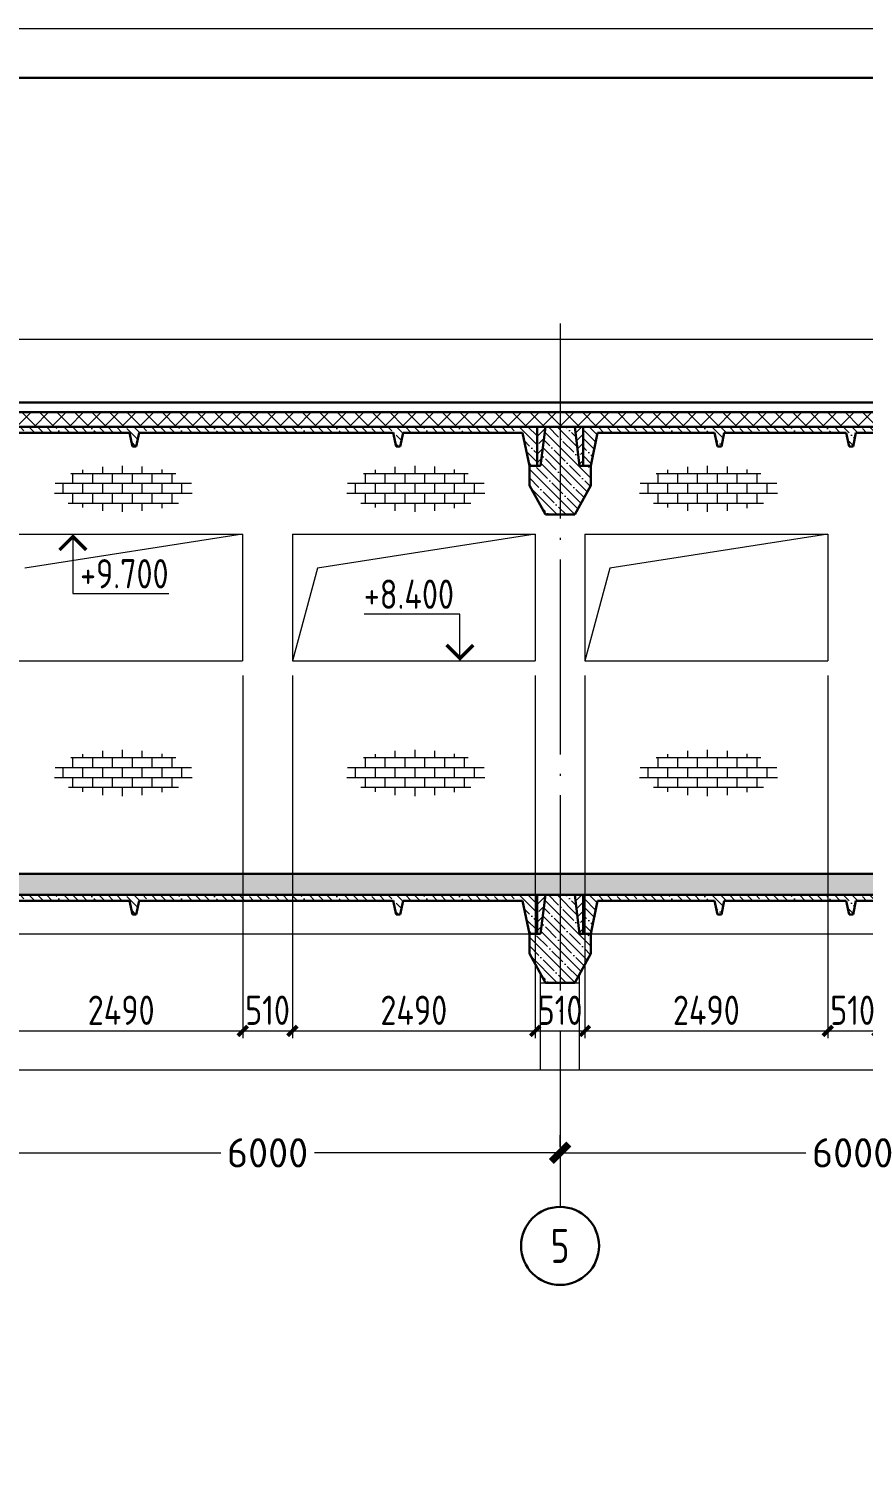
# Model space of a CAD drawing. Extents: x -965262 to 1142518, y -357520 to 71675.
# Drawn here: x 908252 to 916806, y -195538 to -180688 of the extents above; entities that cross this region are included whole.
import ezdxf

# ---------------------------------------------------------------- set-up
doc = ezdxf.new("R2010")
doc.units = 0
doc.header["$LTSCALE"] = 10
doc.linetypes.add('DOTE', pattern=[2.42, 2, -0.2, 0.02, -0.2])
doc.layers.get('0').update_dxf_attribs({"linetype": 'CONTINUOUS', "lineweight": 30})
doc.layers.get('Defpoints').update_dxf_attribs({"linetype": 'CONTINUOUS'})
doc.layers.add('DOTE', color=7, linetype='DOTE', lineweight=9)
doc.styles.add('GOST 2.304', font='isocpeur.ttf', dxfattribs={"width": 0.75, "height": 250})
doc.styles.get("Standard").update_dxf_attribs({"font": 'isocpeur.ttf', "height": 300})
doc.styles.add('ГОСТ 2м', font='isocpeur.ttf', dxfattribs={"width": 0.8, "height": 250})
doc.dimstyles.get("Standard").update_dxf_attribs({"dimscale": 100, "dimtxt": 300, "dimasz": 1.8, "dimexe": 1.8, "dimexo": 0.625, "dimgap": 0.9, "dimtad": 0, "dimdec": 0, "dimzin": 0, "dimdsep": 46, "dimtxsty": 'Standard', "dimblk": 'ARCHTICK', "dimcen": 0.9, "dimclrd": 256, "dimclre": 256, "dimclrt": 256, "dimadec": 0, "dimazin": 0, "dimtfac": 1, "dimtdec": 0, "dimtofl": 0, "dimtmove": 0, "dimatfit": 3, "dimfxl": 1, "dimtolj": 1, "dimtzin": 0, "dimlwd": 15, "dimlwe": 15, "dimarcsym": 0})
doc.dimstyles.new('ГОСТ 2м', dxfattribs={"dimtxt": 250, "dimasz": 100, "dimexe": 75, "dimexo": 150, "dimgap": 62.5, "dimtad": 1, "dimdec": 0, "dimtxsty": 'ГОСТ 2м', "dimblk": 'ARCHTICK', "dimcen": 150, "dimdle": 75, "dimclrd": 256, "dimclre": 256, "dimclrt": 256, "dimadec": 0, "dimazin": 0, "dimtfac": 1, "dimtdec": 0, "dimtmove": 0, "dimatfit": 3, "dimldrblk": 'OBLIQUE', "dimfxl": 1, "dimlwd": 15, "dimlwe": 15, "dimarcsym": 0})
pattern_1 = [(135, (813548.36, -196342.78), (-89.80256, -89.80256), []), (135, (813548.36, -196252.98), (-89.80256, -89.80256), [158.75, -31.75, 0, -31.75])]
pattern_2 = [(45, (925648.65, -192568.46), (-89.8026, 89.8026), []), (45, (925738.45, -192568.46), (-89.8026, 89.8026), [158.75, -31.75, 0, -31.75])]
pattern_3 = [(135, (813548.36, -191542.78), (-89.80256, -89.80256), []), (135, (813548.36, -191452.98), (-89.80256, -89.80256), [158.75, -31.75, 0, -31.75])]
pattern_4 = [(45, (925648.65, -187768.46), (-89.8026, 89.8026), []), (45, (925738.45, -187768.46), (-89.8026, 89.8026), [158.75, -31.75, 0, -31.75])]

# ---------------------------------------------------------------- blocks, each defined once
blk = doc.blocks.new('_ArchTick')
at = {"color": 0, "linetype": 'ByBlock', "lineweight": 0, "const_width": 0.4}
blk.add_lwpolyline([(-0.5, -0.5), (0.5, 0.5)], dxfattribs=at)
blk = doc.blocks.new('*D2185')
at = {"lineweight": 15, "transparency": 16777216}
for p, q in [((913699, -192150), (913699, -192033)), ((919699, -192150), (919699, -192033)), ((913699, -192213), (916219, -192213)), ((919699, -192213), (917179, -192213))]:
    blk.add_line(p, q, dxfattribs=at)
at = {"layer": 'Defpoints', "color": 0, "lineweight": 15, "transparency": 16777216}
for p in [(913699, -192213), (913699, -192213), (919699, -192213)]:
    blk.add_point(p, dxfattribs=at)
at = {"lineweight": 15, "transparency": 16777216, "xscale": 180, "yscale": 180, "zscale": 180, "rotation": 180}
blk.add_blockref('_ArchTick', (913699, -192213), dxfattribs=at)
at = {"lineweight": 15, "transparency": 16777216, "xscale": 180, "yscale": 180, "zscale": 180}
blk.add_blockref('_ArchTick', (919699, -192213), dxfattribs=at)
at = {"lineweight": 15, "transparency": 16777216, "insert": (916699, -192213), "char_height": 300, "attachment_point": 5}
blk.add_mtext('\\A1;6000', dxfattribs=at)
blk = doc.blocks.new('*D2186')
at = {"lineweight": 15, "transparency": 16777216}
for p, q in [((907699, -192150), (907699, -192033)), ((913699, -192150), (913699, -192033)), ((907699, -192213), (910219, -192213)), ((913699, -192213), (911179, -192213))]:
    blk.add_line(p, q, dxfattribs=at)
at = {"layer": 'Defpoints', "color": 0, "lineweight": 15, "transparency": 16777216}
for p in [(907699, -192213), (907699, -192213), (913699, -192213)]:
    blk.add_point(p, dxfattribs=at)
at = {"lineweight": 15, "transparency": 16777216, "xscale": 180, "yscale": 180, "zscale": 180, "rotation": 180}
blk.add_blockref('_ArchTick', (907699, -192213), dxfattribs=at)
at = {"lineweight": 15, "transparency": 16777216, "xscale": 180, "yscale": 180, "zscale": 180}
blk.add_blockref('_ArchTick', (913699, -192213), dxfattribs=at)
at = {"lineweight": 15, "transparency": 16777216, "insert": (910699, -192213), "char_height": 300, "attachment_point": 5}
blk.add_mtext('\\A1;6000', dxfattribs=at)
blk = doc.blocks.new('*D2193')
at = {"lineweight": 15, "transparency": 16777216}
for p, q in [((907953, -187318), (907953, -191038)), ((910444, -187318), (910444, -191038)), ((907878, -190963), (910519, -190963))]:
    blk.add_line(p, q, dxfattribs=at)
at = {"layer": 'Defpoints', "color": 0, "lineweight": 15, "transparency": 16777216}
for p in [(907953, -187168, -1834), (910444, -187168, -1808), (910444, -190963)]:
    blk.add_point(p, dxfattribs=at)
at = {"lineweight": 15, "transparency": 16777216, "xscale": 100, "yscale": 100, "zscale": 100, "rotation": 180}
blk.add_blockref('_ArchTick', (907953, -190963), dxfattribs=at)
at = {"lineweight": 15, "transparency": 16777216, "xscale": 100, "yscale": 100, "zscale": 100}
blk.add_blockref('_ArchTick', (910444, -190963), dxfattribs=at)
at = {"lineweight": 15, "transparency": 16777216, "insert": (909198, -190751), "char_height": 250, "attachment_point": 5, "style": 'ГОСТ 2м'}
blk.add_mtext('{\\H1.2x;2490}', dxfattribs=at)
blk = doc.blocks.new('_Oblique')
at = {"color": 0, "linetype": 'ByBlock', "lineweight": -2}
blk.add_line((-0.5, -0.5), (0.5, 0.5), dxfattribs=at)
blk = doc.blocks.new('*D2194')
at = {"lineweight": 15, "transparency": 16777216}
for p, q in [((910954, -187318), (910954, -191038)), ((910444, -188069), (910444, -191038)), ((910369, -190963), (911029, -190963))]:
    blk.add_line(p, q, dxfattribs=at)
at = {"layer": 'Defpoints', "color": 0, "lineweight": 15, "transparency": 16777216}
for p in [(910954, -187168, -1808), (910444, -187919, -1808), (910954, -190963)]:
    blk.add_point(p, dxfattribs=at)
at = {"lineweight": 15, "transparency": 16777216, "xscale": 100, "yscale": 100, "zscale": 100, "rotation": 180}
blk.add_blockref('_ArchTick', (910444, -190963), dxfattribs=at)
at = {"lineweight": 15, "transparency": 16777216, "xscale": 100, "yscale": 100, "zscale": 100}
blk.add_blockref('_ArchTick', (910954, -190963), dxfattribs=at)
at = {"lineweight": 15, "transparency": 16777216, "insert": (910699, -190751), "char_height": 250, "attachment_point": 5, "style": 'ГОСТ 2м'}
blk.add_mtext('{\\H1.2x;510}', dxfattribs=at)
blk = doc.blocks.new('*D2195')
at = {"lineweight": 15, "transparency": 16777216}
for p, q in [((910954, -187318), (910954, -191038)), ((913444, -187318), (913444, -191038)), ((910879, -190963), (913519, -190963))]:
    blk.add_line(p, q, dxfattribs=at)
at = {"layer": 'Defpoints', "color": 0, "lineweight": 15, "transparency": 16777216}
for p in [(910954, -187168, -1808), (913444, -187168, -1808), (913444, -190963)]:
    blk.add_point(p, dxfattribs=at)
at = {"lineweight": 15, "transparency": 16777216, "xscale": 100, "yscale": 100, "zscale": 100, "rotation": 180}
blk.add_blockref('_ArchTick', (910954, -190963), dxfattribs=at)
at = {"lineweight": 15, "transparency": 16777216, "xscale": 100, "yscale": 100, "zscale": 100}
blk.add_blockref('_ArchTick', (913444, -190963), dxfattribs=at)
at = {"lineweight": 15, "transparency": 16777216, "insert": (912199, -190751), "char_height": 250, "attachment_point": 5, "style": 'ГОСТ 2м'}
blk.add_mtext('{\\H1.2x;2490}', dxfattribs=at)
blk = doc.blocks.new('*D2196')
at = {"lineweight": 15, "transparency": 16777216}
for p, q in [((913444, -187318), (913444, -191038)), ((913954, -187318), (913954, -191038)), ((913369, -190963), (914029, -190963))]:
    blk.add_line(p, q, dxfattribs=at)
at = {"layer": 'Defpoints', "color": 0, "lineweight": 15, "transparency": 16777216}
for p in [(913444, -187168, -1808), (913954, -187168, -1808), (913954, -190963)]:
    blk.add_point(p, dxfattribs=at)
at = {"lineweight": 15, "transparency": 16777216, "xscale": 100, "yscale": 100, "zscale": 100, "rotation": 180}
blk.add_blockref('_ArchTick', (913444, -190963), dxfattribs=at)
at = {"lineweight": 15, "transparency": 16777216, "xscale": 100, "yscale": 100, "zscale": 100}
blk.add_blockref('_ArchTick', (913954, -190963), dxfattribs=at)
at = {"lineweight": 15, "transparency": 16777216, "insert": (913699, -190751), "char_height": 250, "attachment_point": 5, "style": 'ГОСТ 2м'}
blk.add_mtext('{\\H1.2x;510}', dxfattribs=at)
blk = doc.blocks.new('*D2197')
at = {"lineweight": 15, "transparency": 16777216}
for p, q in [((913954, -187318), (913954, -191038)), ((916444, -187318), (916444, -191038)), ((913879, -190963), (916519, -190963))]:
    blk.add_line(p, q, dxfattribs=at)
at = {"layer": 'Defpoints', "color": 0, "lineweight": 15, "transparency": 16777216}
for p in [(913954, -187168, -1808), (916444, -187168, -1808), (916444, -190963)]:
    blk.add_point(p, dxfattribs=at)
at = {"lineweight": 15, "transparency": 16777216, "xscale": 100, "yscale": 100, "zscale": 100, "rotation": 180}
blk.add_blockref('_ArchTick', (913954, -190963), dxfattribs=at)
at = {"lineweight": 15, "transparency": 16777216, "xscale": 100, "yscale": 100, "zscale": 100}
blk.add_blockref('_ArchTick', (916444, -190963), dxfattribs=at)
at = {"lineweight": 15, "transparency": 16777216, "insert": (915199, -190751), "char_height": 250, "attachment_point": 5, "style": 'ГОСТ 2м'}
blk.add_mtext('{\\H1.2x;2490}', dxfattribs=at)
blk = doc.blocks.new('*D2198')
at = {"lineweight": 15, "transparency": 16777216}
for p, q in [((916444, -187318), (916444, -191038)), ((916954, -187318), (916954, -191038)), ((916369, -190963), (917029, -190963))]:
    blk.add_line(p, q, dxfattribs=at)
at = {"layer": 'Defpoints', "color": 0, "lineweight": 15, "transparency": 16777216}
for p in [(916444, -187168, -1808), (916954, -187168, -1834), (916954, -190963)]:
    blk.add_point(p, dxfattribs=at)
at = {"lineweight": 15, "transparency": 16777216, "xscale": 100, "yscale": 100, "zscale": 100, "rotation": 180}
blk.add_blockref('_ArchTick', (916444, -190963), dxfattribs=at)
at = {"lineweight": 15, "transparency": 16777216, "xscale": 100, "yscale": 100, "zscale": 100}
blk.add_blockref('_ArchTick', (916954, -190963), dxfattribs=at)
at = {"lineweight": 15, "transparency": 16777216, "insert": (916699, -190751), "char_height": 250, "attachment_point": 5, "style": 'ГОСТ 2м'}
blk.add_mtext('{\\H1.2x;510}', dxfattribs=at)

msp = doc.modelspace()

# ---------------------------------------------------------------- hatches: boundary and pattern name
at = {"lineweight": 15, "ltscale": 0.2}
h = msp.add_hatch(dxfattribs=at)
h.set_pattern_fill('ANSI37', color=256, scale=40, style=0)
h.set_pattern_definition([(45, (925648.65, -192568.46), (-89.80256, 89.80256), []), (135, (925648.65, -192568.46), (-89.80256, -89.80256), [])])
h.paths.add_polyline_path([(907698.7, -184568.5), (902198.7, -184568.5), (902198.7, -184768.5), (902348.7, -184768.5), (907698.7, -184768.5)])
h.paths.add_polyline_path([(902198.7, -184568.5), (901998.7, -184568.5), (901998.7, -184768.5), (902198.7, -184768.5)])
h.paths.add_polyline_path([(913698.7, -184568.5), (907698.7, -184568.5), (907698.7, -184768.5), (907848.7, -184768.5), (913678.7, -184768.5), (913698.7, -184768.5)])
h.paths.add_polyline_path([(919698.7, -184568.5), (913698.7, -184568.5), (913698.7, -184768.5), (913848.7, -184768.5), (919698.7, -184768.5)])
h.paths.add_polyline_path([(925698.7, -184568.5), (919698.7, -184568.5), (919698.7, -184768.5), (919848.7, -184768.5), (925698.7, -184768.5)])
h.paths.add_polyline_path([(931698.7, -184568.5), (925698.7, -184568.5), (925698.7, -184768.5), (925848.7, -184768.5), (931698.7, -184768.5)])
h.paths.add_polyline_path([(937198.7, -184568.5), (931698.7, -184568.5), (931698.7, -184768.5), (931848.7, -184768.5), (937198.7, -184768.5)])
h.paths.add_polyline_path([(937698.7, -184568.5), (937198.7, -184568.5), (937198.7, -184768.5), (937348.7, -184768.5), (937698.7, -184768.5)])
h.paths.add_polyline_path([(901998.7, -184618.5), (937698.7, -184618.5), (937698.7, -184568.5), (901998.7, -184568.5)])
at = {"lineweight": 15}
h = msp.add_hatch(dxfattribs=at)
h.set_pattern_fill('ANSI35', color=256, scale=20, angle=90)
h.set_pattern_definition(pattern_3)
h.paths.add_polyline_path([(907934.2, -184768.5), (907913.1, -184768.5), (907913.1, -185168.5), (907934.2, -185168.5)], flags=16)
h.paths.add_polyline_path([(908082.4, -184828.5), (908051.2, -184828.5), (908013.1, -185168.5), (908013.7, -185168.5)], flags=17)
h.paths.add_polyline_path([(913463.1, -184768.5), (907913.1, -184768.5), (907913.1, -185168.5), (908013.1, -185168.5), (908051.2, -184828.5), (909283.1, -184828.5), (909313.1, -184968.5), (909353.1, -184968.5), (909383.1, -184828.5), (910633.1, -184828.5), (910663.1, -184968.5), (910703.1, -184968.5), (910733.1, -184828.5), (911988.1, -184828.5), (912018.1, -184968.5), (912058.1, -184968.5), (912088.1, -184828.5), (913314.9, -184828.5), (913383.7, -185168.5), (913463.1, -185168.5)])
h.paths.add_polyline_path([(910663.1, -184968.5), (910643.7, -184877.9), (910643.7, -184854.1), (910638.5, -184854.1), (910633.1, -184828.5), (910618.7, -184828.5), (910618.7, -184768.5), (910618.7, -184828.5), (910733.1, -184828.5), (910703.1, -184968.5)], flags=17)
h = msp.add_hatch(dxfattribs=at)
h.set_pattern_fill('ANSI35', color=256, scale=20, angle=90)
h.set_pattern_definition([(135, (925648.65, -187768.46), (-89.8026, -89.8026), []), (135, (925648.65, -187678.66), (-89.8026, -89.8026), [158.75, -31.75, 0, -31.75])])
h.paths.add_polyline_path([(913698.7, -184768.5), (913548.7, -184768.5), (913498.7, -185168.5), (913383.7, -185168.5), (913383.7, -185368.5), (913548.7, -185668.5), (913698.7, -185668.5)])
h.paths.add_polyline_path([(913698.7, -185668.5), (913848.7, -185668.5), (914013.7, -185368.5), (914013.7, -185168.5), (913898.7, -185168.5), (913848.7, -184768.5), (913698.7, -184768.5)])
h = msp.add_hatch(dxfattribs=at)
h.set_pattern_fill('ANSI35', color=256, scale=20)
h.set_pattern_definition(pattern_4)
h.paths.add_polyline_path([(913548.7, -184768.5), (913463.1, -184768.5), (913463.1, -185168.5), (913498.7, -185168.5)])
h = msp.add_hatch(dxfattribs=at)
h.set_pattern_fill('ANSI35', color=256, scale=20)
h.set_pattern_definition(pattern_4)
h.paths.add_polyline_path([(913898.7, -185168.5), (913934.2, -185168.5), (913934.2, -184768.5), (913848.7, -184768.5)])
h = msp.add_hatch(dxfattribs=at)
h.set_pattern_fill('ANSI35', color=256, scale=20, angle=90)
h.set_pattern_definition(pattern_3)
h.paths.add_polyline_path([(915313.1, -184968.5), (915353.1, -184968.5), (915383.1, -184828.5), (916633.1, -184828.5), (916663.1, -184968.5), (916703.1, -184968.5), (916733.1, -184828.5), (917988.1, -184828.5), (918018.1, -184968.5), (918058.1, -184968.5), (918088.1, -184828.5), (919314.9, -184828.5), (919383.7, -185168.5), (919463.1, -185168.5), (919463.1, -184768.5), (913934.2, -184768.5), (913934.2, -185168.5), (914013.7, -185168.5), (914082.4, -184828.5), (915283.1, -184828.5)])
h.paths.add_polyline_path([(917618.7, -184828.5), (917618.7, -184768.5)], flags=17)
h = msp.add_hatch(dxfattribs=at)
h.set_pattern_fill('AR-B816', color=1, scale=0.5)
h.set_pattern_definition([(0, (923841.71, -182197.44), (0, 101.6), []), (90, (923841.71, -182197.44), (-101.6, 101.6), [101.6, -101.6])])
edge = h.paths.add_edge_path()
edge.add_ellipse((909220.1, -185403), major_axis=(720.5, 0), ratio=0.3284225, start_angle=0, end_angle=360)
h = msp.add_hatch(dxfattribs=at)
h.set_pattern_fill('AR-B816', color=1, scale=0.5)
h.set_pattern_definition([(0, (926841.71, -182197.44), (0, 101.6), []), (90, (926841.71, -182197.44), (-101.6, 101.6), [101.6, -101.6])])
edge = h.paths.add_edge_path()
edge.add_ellipse((912220.1, -185403), major_axis=(720.5, 0), ratio=0.3284225, start_angle=0, end_angle=360)
h = msp.add_hatch(dxfattribs=at)
h.set_pattern_fill('AR-B816', color=1, scale=0.5)
h.set_pattern_definition([(0, (929841.71, -182197.44), (0, 101.6), []), (90, (929841.71, -182197.44), (-101.6, 101.6), [101.6, -101.6])])
edge = h.paths.add_edge_path()
edge.add_ellipse((915220.1, -185403), major_axis=(720.5, 0), ratio=0.3284225, start_angle=0, end_angle=360)
h = msp.add_hatch(dxfattribs=at)
h.set_pattern_fill('AR-B816', color=1, scale=0.5)
h.set_pattern_definition([(0, (923841.71, -185111.79), (0, 101.6), []), (90, (923841.71, -185111.79), (-101.6, 101.6), [101.6, -101.6])])
edge = h.paths.add_edge_path()
edge.add_ellipse((909220.1, -188317.3), major_axis=(720.5, 0), ratio=0.3284225, start_angle=0, end_angle=360)
h = msp.add_hatch(dxfattribs=at)
h.set_pattern_fill('AR-B816', color=1, scale=0.5)
h.set_pattern_definition([(0, (926841.71, -185111.79), (0, 101.6), []), (90, (926841.71, -185111.79), (-101.6, 101.6), [101.6, -101.6])])
edge = h.paths.add_edge_path()
edge.add_ellipse((912220.1, -188317.3), major_axis=(720.5, 0), ratio=0.3284225, start_angle=0, end_angle=360)
h = msp.add_hatch(dxfattribs=at)
h.set_pattern_fill('AR-B816', color=1, scale=0.5)
h.set_pattern_definition([(0, (929841.71, -185111.79), (0, 101.6), []), (90, (929841.71, -185111.79), (-101.6, 101.6), [101.6, -101.6])])
edge = h.paths.add_edge_path()
edge.add_ellipse((915220.1, -188317.3), major_axis=(720.5, 0), ratio=0.3284225, start_angle=0, end_angle=360)
h = msp.add_hatch(dxfattribs=at)
h.set_pattern_fill('ANSI35', color=256, scale=40)
h.set_pattern_definition([(45, (526096.28, -221579.91), (-179.60512, 179.60512), []), (45, (526275.88, -221579.91), (-179.60512, 179.60512), [317.5, -63.5, 0, -63.5])])
h.paths.add_polyline_path([(901998.7, -189568.5), (906378.2, -189568.5), (906378.2, -189353.5), (901998.7, -189353.5)])
h.paths.add_polyline_path([(906498.2, -189568.5), (928638.7, -189568.5), (928638.7, -189353.5), (906498.2, -189353.5)])
h.paths.add_polyline_path([(928758.7, -189568.5), (937698.7, -189568.5), (937698.7, -189353.5), (928758.7, -189353.5)])
h = msp.add_hatch(dxfattribs=at)
h.set_pattern_fill('ANSI35', color=256, scale=20, angle=90)
h.set_pattern_definition(pattern_1)
h.paths.add_polyline_path([(907934.2, -189568.5), (907913.1, -189568.5), (907913.1, -189968.5), (907934.2, -189968.5)], flags=16)
h.paths.add_polyline_path([(908082.4, -189628.5), (908051.2, -189628.5), (908013.1, -189968.5), (908013.7, -189968.5)], flags=17)
h.paths.add_polyline_path([(913463.1, -189568.5), (907913.1, -189568.5), (907913.1, -189968.5), (908013.1, -189968.5), (908051.2, -189628.5), (909283.1, -189628.5), (909313.1, -189768.5), (909353.1, -189768.5), (909383.1, -189628.5), (910633.1, -189628.5), (910663.1, -189768.5), (910703.1, -189768.5), (910733.1, -189628.5), (911988.1, -189628.5), (912018.1, -189768.5), (912058.1, -189768.5), (912088.1, -189628.5), (913314.9, -189628.5), (913383.7, -189968.5), (913463.1, -189968.5)])
h.paths.add_polyline_path([(910663.1, -189768.5), (910643.7, -189677.9), (910643.7, -189654.1), (910638.5, -189654.1), (910633.1, -189628.5), (910618.7, -189628.5), (910618.7, -189568.5), (910618.7, -189628.5), (910733.1, -189628.5), (910703.1, -189768.5)], flags=17)
h = msp.add_hatch(dxfattribs=at)
h.set_pattern_fill('ANSI35', color=256, scale=20, angle=90)
h.set_pattern_definition([(135, (925648.65, -192568.46), (-89.8026, -89.8026), []), (135, (925648.65, -192478.66), (-89.8026, -89.8026), [158.75, -31.75, 0, -31.75])])
h.paths.add_polyline_path([(913698.7, -189568.5), (913548.7, -189568.5), (913498.7, -189968.5), (913383.7, -189968.5), (913383.7, -190168.5), (913548.7, -190468.5), (913698.7, -190468.5)])
h.paths.add_polyline_path([(913698.7, -190468.5), (913848.7, -190468.5), (914013.7, -190168.5), (914013.7, -189968.5), (913898.7, -189968.5), (913848.7, -189568.5), (913698.7, -189568.5)])
h = msp.add_hatch(dxfattribs=at)
h.set_pattern_fill('ANSI35', color=256, scale=20)
h.set_pattern_definition(pattern_2)
h.paths.add_polyline_path([(913548.7, -189568.5), (913463.1, -189568.5), (913463.1, -189968.5), (913498.7, -189968.5)])
h = msp.add_hatch(dxfattribs=at)
h.set_pattern_fill('ANSI35', color=256, scale=20)
h.set_pattern_definition(pattern_2)
h.paths.add_polyline_path([(913898.7, -189968.5), (913934.2, -189968.5), (913934.2, -189568.5), (913848.7, -189568.5)])
h = msp.add_hatch(dxfattribs=at)
h.set_pattern_fill('ANSI35', color=256, scale=20, angle=90)
h.set_pattern_definition(pattern_1)
h.paths.add_polyline_path([(915313.1, -189768.5), (915353.1, -189768.5), (915383.1, -189628.5), (916633.1, -189628.5), (916663.1, -189768.5), (916703.1, -189768.5), (916733.1, -189628.5), (917988.1, -189628.5), (918018.1, -189768.5), (918058.1, -189768.5), (918088.1, -189628.5), (919314.9, -189628.5), (919383.7, -189968.5), (919463.1, -189968.5), (919463.1, -189568.5), (913934.2, -189568.5), (913934.2, -189968.5), (914013.7, -189968.5), (914082.4, -189628.5), (915283.1, -189628.5)])
h.paths.add_polyline_path([(917618.7, -189628.5), (917618.7, -189568.5)], flags=17)

# ---------------------------------------------------------------- linework, layer by layer
for p, q in [((901998.7, -183868.5, 11253.1), (937698.7, -183868.5, 11253.1)), ((907913.1, -189968.5, 11253.1), (913463.1, -189968.5, 11253.1)), ((913913.1, -189968.5, 11253.1), (919463.1, -189968.5, 11253.1))]:
    msp.add_line(p, q, dxfattribs=at)
at = {"extrusion": (1.83697e-16, 0, -1)}
for p, q in [((902096.6, -184518.5, 11253.1), (937600.7, -184518.5, 11253.1)), ((901998.7, -184618.5, 11253.1), (937698.7, -184618.5, 11253.1)), ((901998.7, -184768.5, 11253.1), (937698.7, -184768.5, 11253.1)), ((901998.7, -184768.5, 11253.1), (937698.7, -184768.5, 11253.1)), ((901998.7, -189568.5, 11253.1), (937698.7, -189568.5, 11253.1))]:
    msp.add_line(p, q, dxfattribs=at)
for p, q in [((908082.4, -184828.5, 11253.1), (909283.1, -184828.5, 11253.1)), ((909283.1, -184828.5, 11253.1), (909313.1, -184968.5, 11253.1)), ((909383.1, -184828.5, 11253.1), (909353.1, -184968.5, 11253.1)), ((909383.1, -184828.5, 11253.1), (911988.1, -184828.5, 11253.1)), ((911988.1, -184828.5, 11253.1), (912018.1, -184968.5, 11253.1)), ((912088.1, -184828.5, 11253.1), (912058.1, -184968.5, 11253.1)), ((912088.1, -184828.5, 11253.1), (913314.9, -184828.5, 11253.1)), ((913314.9, -184828.5, 11253.1), (913383.7, -185168.5, 11253.1)), ((913463.1, -184768.5, 11253.1), (913463.1, -185168.5, 11253.1)), ((913548.7, -184768.5, 11253.1), (913498.7, -185168.5, 11253.1)), ((913548.7, -184768.5, 11253.1), (913848.7, -184768.5, 11253.1)), ((913848.7, -184768.5, 11253.1), (913898.7, -185168.5, 11253.1)), ((913934.2, -184768.5, 11253.1), (913934.2, -185168.5, 11253.1)), ((914082.4, -184828.5, 11253.1), (914013.7, -185168.5, 11253.1)), ((914082.4, -184828.5, 11253.1), (915283.1, -184828.5, 11253.1)), ((915283.1, -184828.5, 11253.1), (915313.1, -184968.5, 11253.1)), ((915383.1, -184828.5, 11253.1), (915353.1, -184968.5, 11253.1)), ((915383.1, -184828.5, 11253.1), (916633.1, -184828.5, 11253.1)), ((916633.1, -184828.5, 11253.1), (916663.1, -184968.5, 11253.1)), ((916733.1, -184828.5, 11253.1), (916703.1, -184968.5, 11253.1)), ((916733.1, -184828.5, 11253.1), (917988.1, -184828.5, 11253.1)), ((909313.1, -184968.5, 11253.1), (909353.1, -184968.5, 11253.1)), ((912018.1, -184968.5, 11253.1), (912058.1, -184968.5, 11253.1)), ((915313.1, -184968.5, 11253.1), (915353.1, -184968.5, 11253.1)), ((916663.1, -184968.5, 11253.1), (916703.1, -184968.5, 11253.1)), ((913498.7, -185168.5, 11253.1), (913383.7, -185168.5, 11253.1)), ((913383.7, -185168.5, 11253.1), (913383.7, -185368.5, 11253.1)), ((913898.7, -185168.5, 11253.1), (914013.7, -185168.5, 11253.1)), ((914013.7, -185168.5, 11253.1), (914013.7, -185368.5, 11253.1)), ((913548.7, -185668.5, 11253.1), (913383.7, -185368.5, 11253.1)), ((913848.7, -185668.5, 11253.1), (914013.7, -185368.5, 11253.1)), ((913548.7, -185668.5, 11253.1), (913848.7, -185668.5, 11253.1)), ((928638.7, -189353.5, 11253.1), (906498.2, -189353.5, 11253.1)), ((937698.7, -189568.5, 11253.1), (901998.7, -189568.5, 11253.1)), ((908082.4, -189628.5, 11253.1), (909283.1, -189628.5, 11253.1)), ((909283.1, -189628.5, 11253.1), (909313.1, -189768.5, 11253.1)), ((909383.1, -189628.5, 11253.1), (909353.1, -189768.5, 11253.1)), ((909383.1, -189628.5, 11253.1), (911988.1, -189628.5, 11253.1)), ((911988.1, -189628.5, 11253.1), (912018.1, -189768.5, 11253.1)), ((912088.1, -189628.5, 11253.1), (912058.1, -189768.5, 11253.1)), ((912088.1, -189628.5, 11253.1), (913314.9, -189628.5, 11253.1)), ((913314.9, -189628.5, 11253.1), (913383.7, -189968.5, 11253.1)), ((913463.1, -189568.5, 11253.1), (913463.1, -189968.5, 11253.1)), ((913548.7, -189568.5, 11253.1), (913498.7, -189968.5, 11253.1)), ((913548.7, -189568.5, 11253.1), (913848.7, -189568.5, 11253.1)), ((913848.7, -189568.5, 11253.1), (913898.7, -189968.5, 11253.1)), ((913934.2, -189568.5, 11253.1), (913934.2, -189968.5, 11253.1)), ((914082.4, -189628.5, 11253.1), (914013.7, -189968.5, 11253.1)), ((914082.4, -189628.5, 11253.1), (915283.1, -189628.5, 11253.1)), ((915283.1, -189628.5, 11253.1), (915313.1, -189768.5, 11253.1)), ((915383.1, -189628.5, 11253.1), (915353.1, -189768.5, 11253.1)), ((915383.1, -189628.5, 11253.1), (916633.1, -189628.5, 11253.1)), ((916633.1, -189628.5, 11253.1), (916663.1, -189768.5, 11253.1)), ((916733.1, -189628.5, 11253.1), (916703.1, -189768.5, 11253.1)), ((916733.1, -189628.5, 11253.1), (917988.1, -189628.5, 11253.1)), ((909313.1, -189768.5, 11253.1), (909353.1, -189768.5, 11253.1)), ((912018.1, -189768.5, 11253.1), (912058.1, -189768.5, 11253.1)), ((915313.1, -189768.5, 11253.1), (915353.1, -189768.5, 11253.1)), ((916663.1, -189768.5, 11253.1), (916703.1, -189768.5, 11253.1)), ((913498.7, -189968.5, 11253.1), (913383.7, -189968.5, 11253.1)), ((913383.7, -189968.5, 11253.1), (913383.7, -190168.5, 11253.1)), ((913898.7, -189968.5, 11253.1), (914013.7, -189968.5, 11253.1)), ((914013.7, -189968.5, 11253.1), (914013.7, -190168.5, 11253.1)), ((913548.7, -190468.5, 11253.1), (913383.7, -190168.5, 11253.1)), ((913848.7, -190468.5, 11253.1), (914013.7, -190168.5, 11253.1)), ((913548.7, -190468.5, 11253.1), (913848.7, -190468.5, 11253.1))]:
    msp.add_line(p, q)
at = {"color": 1, "lineweight": 15}
for p, q in [((907953.2, -185868.5, 7993.3), (910443.7, -185868.5, 7993.3)), ((910443.7, -185868.5, 7993.3), (908209.6, -186218, 11253.1)), ((910443.7, -185868.5, 7993.3), (910443.7, -187168.5, 7993.3)), ((910953.7, -185868.5, 7993.3), (910953.7, -187168.5, 7993.3)), ((910953.7, -185868.5, 7993.3), (913443.7, -185868.5, 7993.3)), ((913443.7, -185868.5, 7993.3), (911210.1, -186218, 11253.1)), ((913443.7, -185868.5, 7993.3), (913443.7, -187168.5, 7993.3)), ((913953.7, -185868.5, 7993.3), (913953.7, -187168.5, 7993.3)), ((913953.7, -185868.5, 7993.3), (916443.7, -185868.5, 7993.3)), ((916443.7, -185868.5, 7993.3), (914210.1, -186218, 11253.1)), ((916443.7, -185868.5, 7993.3), (916443.7, -187168.5, 7993.3)), ((911210.1, -186218, 11253.1), (910953.7, -187168.5, 7993.3)), ((914210.1, -186218, 11253.1), (913953.7, -187168.5, 7993.3)), ((907918.2, -187168.5, 7968.3), (910443.7, -187168.5, 7993.3)), ((910953.7, -187168.5, 7968.3), (913443.7, -187168.5, 7993.3)), ((913953.7, -187168.5, 7993.3), (916443.7, -187168.5, 7993.3))]:
    msp.add_line(p, q, dxfattribs=at)
at = {"lineweight": 15, "ltscale": 100}
for p, q in [((908702.4, -185868.5, 7993.3), (908702.4, -186478.7, 7993.3)), ((908702.4, -186478.7, 7993.3), (909685.1, -186478.7, 7993.3)), ((912672.3, -186688.5, 11253.1), (911689.6, -186688.5, 11253.1)), ((912672.3, -187168.5, 11253.1), (912672.3, -186688.5, 11253.1))]:
    msp.add_line(p, q, dxfattribs=at)
at = {"lineweight": 15, "extrusion": (1.83697e-16, 0, -1)}
for p, q in [((913498.7, -191365.7, 11253.1), (913498.7, -190377.6, 11253.1)), ((913498.7, -190468.5, 11253.1), (913898.7, -190468.5, 11253.1)), ((913898.7, -191365.7, 11253.1), (913898.7, -190377.6, 11253.1))]:
    msp.add_line(p, q, dxfattribs=at)
at = {"lineweight": 15, "ltscale": 2}
msp.add_line((913498.7, -190468.5, 11253.1), (913898.7, -190468.5, 11253.1), dxfattribs=at)
at = {"color": 5, "lineweight": 15, "ltscale": 10, "extrusion": (-1.83697e-16, -1, 0)}
msp.add_line((919274.7, -191365.7, 14512.9), (901188.7, -191365.7, 11253.1), dxfattribs=at)
at = {"lineweight": 15, "elevation": 9801.8}
msp.add_lwpolyline([(891867.6, -240087.8), (975967.6, -240087.8), (975967.6, -180687.8), (891867.6, -180687.8)], close=True, dxfattribs=at)
msp.add_lwpolyline([(891867.6, -240087.8), (975967.6, -240087.8), (975967.6, -180687.8), (891867.6, -180687.8)], close=True, dxfattribs=at)
at = {"elevation": 9801.8}
msp.add_lwpolyline([(893867.6, -239587.8), (975467.6, -239587.8), (975467.6, -181187.8), (893867.6, -181187.8)], close=True, dxfattribs=at)
msp.add_lwpolyline([(893867.6, -239587.8), (975467.6, -239587.8), (975467.6, -181187.8), (893867.6, -181187.8)], close=True, dxfattribs=at)
at = {"lineweight": 15, "ltscale": 100, "const_width": 36}
for points, elevation in [([(908565.1, -186031.2), (908702.4, -185893.9), (908839.6, -186031.2)], 9078.4), ([(912535.1, -187005.7), (912672.3, -187143), (912809.6, -187005.7)], 12338.2)]:
    msp.add_lwpolyline(points, dxfattribs=dict(at, elevation=elevation))
at = {"layer": 'DOTE', "ltscale": 100, "extrusion": (0, -1, 0)}
msp.add_line((913698.7, -183706.9, 9801.8), (913698.7, -192767.5, 9801.8), dxfattribs=at)
at = {"layer": 'DOTE', "linetype": 'Continuous', "lineweight": 30}
msp.add_circle((913698.7, -193167.5, 9801.8), 400, dxfattribs=at)

# ---------------------------------------------------------------- texts
at = {"lineweight": 15, "ltscale": 100, "style": 'GOST 2.304', "width": 0.8}
for s, p in [('+9.700', (908776.2, -186424.7, 7993.3)), ('+8.400', (911686.5, -186634.5, 11253.1))]:
    msp.add_text(s, height=300, dxfattribs=at).set_placement(p)
at = {"layer": 'DOTE', "linetype": 'Continuous', "lineweight": 30, "ltscale": 100, "insert": (913698.7, -193167.5, 9801.8), "char_height": 350, "width": 800, "attachment_point": 5, "style": 'GOST 2.304'}
msp.add_mtext('5', dxfattribs=at)

# ---------------------------------------------------------------- dimensions: what is measured, and where the dimension line sits
at = {"lineweight": 15}
for base, p1, p2, picture, middle in [((910443.6503, -190963.4643, 9801.825), (907953.2294, -187168.4635, 7968.305), (910443.6503, -187168.4635, 7993.3306), '*D2193', (909198.4398, -190750.9643, 9801.825)), ((913443.7, -190963.5, 9801.8), (910953.7, -187168.5, 7993.3), (913443.7, -187168.5, 7993.3), '*D2195', (912198.7, -190751, 9801.8)), ((916443.7, -190963.5, 9801.8), (913953.7, -187168.5, 7993.3), (916443.7, -187168.5, 7993.3), '*D2197', (915198.7, -190751, 9801.8))]:
    dim = msp.add_linear_dim(base=base, p1=p1, p2=p2, text='{\\H1.2x;<>}', dimstyle='ГОСТ 2м', dxfattribs=at)
    dim.commit()
    dim.dimension.update_dxf_attribs({"geometry": picture, "text_midpoint": middle})
for base, p1, p2, picture, middle in [((910953.7, -190963.5, 9801.8), (910443.7, -187918.5, 7993.3), (910953.7, -187168.5, 7993.3), '*D2194', (910698.7, -190963.5, 9801.8)), ((913953.7, -190963.5, 9801.8), (913443.7, -187168.5, 7993.3), (913953.7, -187168.5, 7993.3), '*D2196', (913698.7, -190963.5, 9801.8)), ((916953.7, -190963.5, 9801.8), (916443.7, -187168.5, 7993.3), (916953.7, -187168.5, 7968.3), '*D2198', (916698.7, -190963.5, 9801.8))]:
    dim = msp.add_linear_dim(base=base, p1=p1, p2=p2, text='{\\H1.2x;<>}', dimstyle='ГОСТ 2м', dxfattribs=at)
    dim.commit()
    dim.dimension.update_dxf_attribs({"geometry": picture, "text_midpoint": middle, "dimtype": 160})
for base, p1, p2, picture, middle in [((907698.7, -192212.8, 11253.1), (913698.7, -192212.8, 11253.1), (907698.7, -192212.8, 11253.1), '*D2186', (910698.7, -192212.8, 11253.1)), ((913698.7, -192212.8, 11253.1), (919698.7, -192212.8, 11253.1), (913698.7, -192212.8, 11253.1), '*D2185', (916698.7, -192212.8, 11253.1))]:
    dim = msp.add_linear_dim(base=base, p1=p1, p2=p2, dimstyle='Standard', dxfattribs=at)
    dim.commit()
    dim.dimension.update_dxf_attribs({"geometry": picture, "text_midpoint": middle})

doc.saveas('drawing.dxf')
